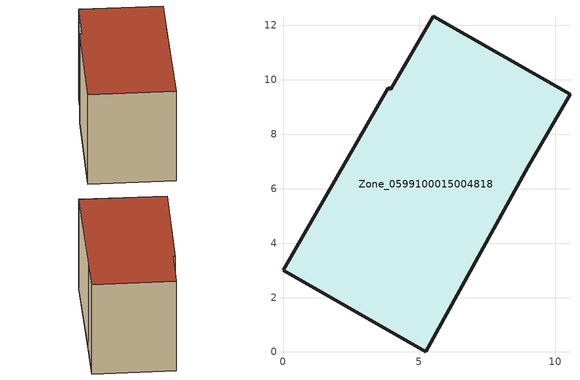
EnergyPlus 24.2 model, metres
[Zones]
Zone_0599100015004818
 floor ground (C_G): 3.86,9.71 3.96,9.65 5.53,12.34 10.54,9.47 8.99,6.78 5.24,0 0,3 z0.96
 wall outside (C_F): 10.54,9.47 5.53,12.34 3.96,9.65 3.86,9.71 0,3 5.24,0 8.99,6.78 10.54,9.47 z0.96:8.14
 roof outside (C_R): 0,3 5.24,0 8.99,6.78 10.54,9.47 5.53,12.34 3.96,9.65 3.86,9.71 z8.14
[BUILDING]
Pand.0599100015004818: North Axis=0; Terrain=City; Loads Convergence Tolerance Value=0.04; Temperature Convergence Tolerance Value=0.4; Solar Distribution=FullExterior; Maximum Number of Warmup Days=25; Minimum Number of Warmup Days=1
[Site:Location]
Rotterdam.The.Hague.AP_ZH_NLD Design_Conditions: Latitude=51.96; Longitude=4.45; Time Zone=1; Elevation=-4.5
[SITE:GROUNDTEMPERATURE:BUILDINGSURFACE]
18, 18, 18, 18, 18, 18, 18, 18, 18, 18, 18, 18
[MATERIAL] Thermal Absorptance=0.9; Solar Absorptance=0.7; Visible Absorptance=0.7
Name | Roughness | Thickness | Conductivity | Density | Specific Heat
G.TI.1946-1964 | MediumSmooth | 0.15 | 1 | 540 | 1210
F.TI.1946-1964 | Rough | 0.3 | 0.857143 | 1920 | 840
R.TI.1946-1964 | MediumRough | 0.2 | 0.277778 | 1500 | 1000
[CONSTRUCTION]
C_G: G.TI.1946-1964
C_F: F.TI.1946-1964
C_R: R.TI.1946-1964
[ZONE]
Zone_0599100015004818: Type=1; Multiplier=1; Ceiling Height=Autocalculate; Volume=Autocalculate; Floor Area=autocalculate; Part of Total Floor Area=Yes
[ZONEINFILTRATION:DESIGNFLOWRATE]
Infil_Zone_0599100015004818: Zone or ZoneList or Space or SpaceList=Zone_0599100015004818; Schedule=AlwaysOn; Design Flow Rate Calculation Method=Flow/Area; Flow Rate per Floor Area=0.003; Constant Term Coefficient=1; Temperature Term Coefficient=0; Velocity Term Coefficient=0; Velocity Squared Term Coefficient=0
[HVACTEMPLATE:ZONE:IDEALLOADSAIRSYSTEM]
Zone_0599100015004818: Maximum Heating Supply Air Temperature=50; Minimum Cooling Supply Air Temperature=13; Maximum Heating Supply Air Humidity Ratio=0.0156; Minimum Cooling Supply Air Humidity Ratio=0.0077; Heating Limit=NoLimit; Cooling Limit=NoLimit; Dehumidification Control Type=ConstantSensibleHeatRatio; Cooling Sensible Heat Ratio=0.7; Dehumidification Setpoint=60; Humidification Control Type=None; Humidification Setpoint=30; Outdoor Air Method=None; Outdoor Air Flow Rate per Person=0.00944; Outdoor Air Flow Rate per Zone Floor Area=0; Outdoor Air Flow Rate per Zone=0; Demand Controlled Ventilation Type=None; Outdoor Air Economizer Type=NoEconomizer; Heat Recovery Type=None; Sensible Heat Recovery Effectiveness=0.7; Latent Heat Recovery Effectiveness=0.65
[ZONECONTROL:THERMOSTAT]
ThermostatControl_Zone_0599100015004818: Zone or ZoneList=Zone_0599100015004818; Control Type Schedule=DualSetpointControlType; Control 1=Thermostat_Zone_0599100015004818; Temperature Difference Between Cutout And Setpoint=0
[THERMOSTATSETPOINT:DUALSETPOINT]
Thermostat_Zone_0599100015004818: Heating Setpoint Temperature Schedule=HeatingSetpoint_Zone_0599100015004818; Cooling Setpoint Temperature Schedule=CoolingSetpoint_Zone_0599100015004818
[SCHEDULE:COMPACT]
HeatingSetpoint_Zone_0599100015004818: Through: 12/31, For: AllDays, Until: 24:00, 21
CoolingSetpoint_Zone_0599100015004818: Through: 12/31, For: AllDays, Until: 24:00, 24
DualSetpointControlType: Through: 12/31, For: AllDays, Until: 24:00, 4
AlwaysOn: Through: 12/31, For: AllDays, Until: 24:00, 1
